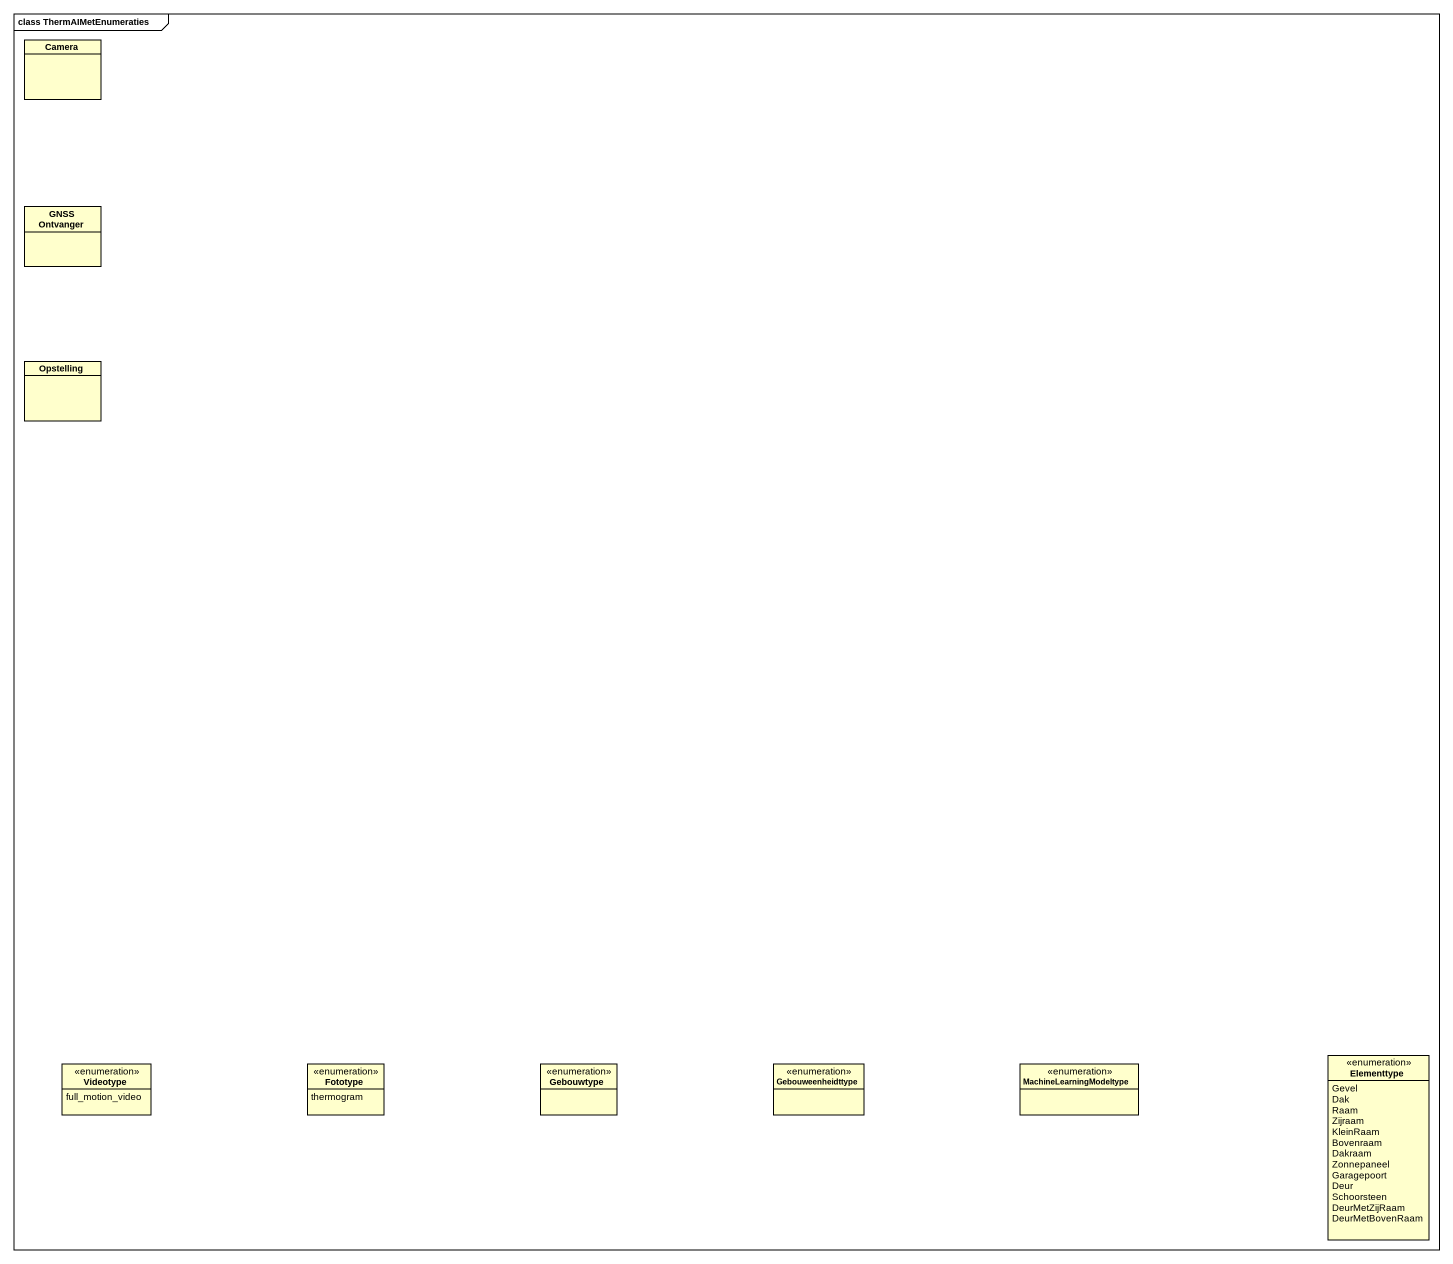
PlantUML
@startuml
mainframe class ThermAIMetEnumeraties
hide circle
hide empty members
class Camera
class "GNSS Ontvanger" as GNSS_Ontvanger
class Opstelling
enum Videotype {
  full_motion_video
}
enum Fototype {
  thermogram
}
enum Gebouwtype
enum Gebouweenheidttype
enum MachineLearningModeltype
enum Elementtype {
  Gevel
  Dak
  Raam
  Zijraam
  KleinRaam
  Bovenraam
  Dakraam
  Zonnepaneel
  Garagepoort
  Deur
  Schoorsteen
  DeurMetZijRaam
  DeurMetBovenRaam
}
@enduml
